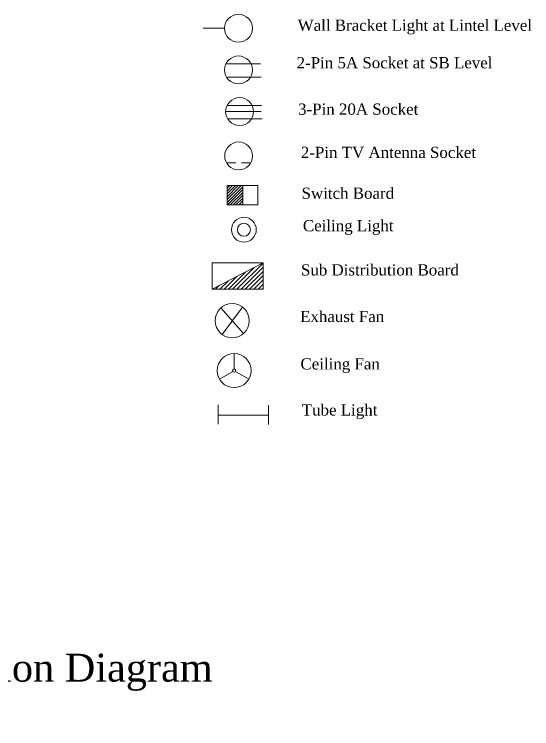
# Model space of a CAD drawing. Header units: feet. Extents: x -1909 to 11484, y -1193 to 2041.
# Drawn here: x -1007 to -360, y -282 to 612 of the extents above; entities that cross this region are included whole.
import ezdxf

# ---------------------------------------------------------------- set-up
doc = ezdxf.new("R2010")
doc.units = ezdxf.units.FT
doc.header["$LTSCALE"] = 20
doc.header["$MEASUREMENT"] = 0
doc.layers.get('0').update_dxf_attribs({"color": 255})
doc.layers.add('FF', color=50, linetype='Continuous', lineweight=0)
doc.layers.add('switchboard_text', color=60, linetype='Continuous', lineweight=0)
doc.styles.get("Standard").update_dxf_attribs({"font": 'times.ttf', "height": 18})

# ---------------------------------------------------------------- blocks, each defined once
blk = doc.blocks.new('hatch1')
h = blk.add_hatch()
h.set_pattern_fill('ANSI31', color=256, scale=20, style=0)
h.set_pattern_definition([(45, (-48.1155, 69.177), (-1.76777, 1.76777), [])])
h.paths.add_polyline_path([(19.45, 0), (19.45, 24.24), (0, 24.24), (0, 0)])
blk.add_line((19.45, 24.24), (19.45, 0))
blk.add_lwpolyline([(0, 24.24), (38.47, 24.24), (38.47, 0), (0, 0)], close=True)
blk = doc.blocks.new('lintel_light')
blk.add_line((26.71, 0), (0, 0))
blk.add_circle((44.14, 0), 17.42)
blk = doc.blocks.new('mdb')
h = blk.add_hatch()
h.set_pattern_fill('ANSI31', color=256, scale=30, style=0)
h.paths.add_polyline_path([(0, 0), (63.88, 32.87), (63.88, 0)])
for p, q in [((0, 0), (63.88, 32.87)), ((0, 32.87), (63.88, 32.87)), ((0, 0), (0, 32.87)), ((63.88, 32.87), (63.88, 0)), ((63.88, 0), (0, 0)), ((63.88, 1.12), (64.34, 0.89))]:
    blk.add_line(p, q)
blk = doc.blocks.new('switchboardsocket')
for p, q in [((-43.94, 16.65), (-0.8, 16.65)), ((-43.21, 0), (0, 0))]:
    blk.add_line(p, q)
blk.add_circle((-28.29, 9), 17.42)
blk = doc.blocks.new('threepinsocket')
for p, q in [((-45.71, 9), (-1.35, 9)), ((-43.94, 16.65), (-0.8, 16.65)), ((-43.21, 0), (0, 0))]:
    blk.add_line(p, q)
blk.add_circle((-28.29, 9), 17.42)
blk = doc.blocks.new('tv')
for p, q in [((-31.84, -4.15), (-20.11, -4.07)), ((-13.25, -4.03), (-1.63, -3.95))]:
    blk.add_line(p, q)
blk.add_circle((-16.8, 4.63), 17.42)
blk = doc.blocks.new('exhaust')
for p, q in [((26.73, 1.03), (-1.28, 33.26)), ((0, 0), (25.45, 34.28))]:
    blk.add_line(p, q)
blk.add_circle((12.72, 17.14), 21.35)
blk = doc.blocks.new('ceiling_fan')
at = {"layer": 'FF'}
for p, q in [((18.44, 12.66), (18.44, 31.94)), ((16.69, 9.64), (0, 0)), ((20.19, 9.64), (36.88, 0))]:
    blk.add_line(p, q, dxfattribs=at)
for radius in [21.29, 2.02]:
    blk.add_circle((18.44, 10.65), radius, dxfattribs=at)
blk = doc.blocks.new('ceiling_light')
at = {"layer": 'FF'}
for radius in [15.52, 8.12]:
    blk.add_circle((0, 8.12), radius, dxfattribs=at)

msp = doc.modelspace()

# ---------------------------------------------------------------- linework, layer by layer
at = {"layer": 'FF'}
for p, q in [((-752.61, 123.31), (-752.61, 98.95)), ((-689.69, 122.9), (-689.69, 98.54)), ((-752.52, 110.45), (-689.89, 110.45))]:
    msp.add_line(p, q, dxfattribs=at)

# ---------------------------------------------------------------- block references
for name, p in [('lintel_light', (-771.2, 594.44)), ('switchboardsocket', (-698.77, 533.29)), ('threepinsocket', (-697.41, 481.16)), ('tv', (-710.09, 430.1)), ('hatch1', (-741.24, 373.39)), ('ceiling_light', (-720.37, 334.23)), ('mdb', (-760, 267.88)), ('exhaust', (-747.67, 211.39)), ('ceiling_fan', (-750.9, 155.48))]:
    msp.add_blockref(name, p, dxfattribs=at)

# ---------------------------------------------------------------- texts
at = {"layer": 'FF', "attachment_point": 1}
for s, insert, char_height, width in [('Autocad', (-692.02, 609.87), 0.2, 70.2304), ('{\\H0.7778x;Wall Bracket Light at Lintel Level}', (-653.05, 605.19), 18, 508.9195), ('{\\H0.7778x;2-Pin 5A Socket at SB Level}', (-654.42, 558.25), 18, 508.9195), ('{\\H0.7778x;3-Pin 20A Socket}', (-652.58, 500.22), 18, 508.9195), ('{\\H0.7778x;2-Pin TV Antenna Socket}', (-649.15, 446.1), 18, 508.9195), ('{\\H0.7778x;Switch Board}', (-648.24, 395.04), 18, 508.9195), ('{\\H0.7778x;Ceiling Light}', (-646.55, 354.44), 18, 508.9195), ('{\\H0.7778x;Sub Distribution Board}', (-648.95, 299.11), 18, 508.9195), ('{\\H0.7778x;Exhaust Fan}', (-650.04, 240.88), 18, 508.9195), ('{\\H0.7778x;Ceiling Fan}', (-649.61, 181.56), 18, 508.9195), ('Tube Light', (-647.95, 123.92), 14, 210.9703)]:
    msp.add_mtext(s, dxfattribs=dict(at, insert=insert, char_height=char_height, width=width))
at = {"layer": 'switchboard_text', "insert": (-1757.6, -188.02), "char_height": 35, "width": 1416.8484, "attachment_point": 1}
msp.add_mtext('Emergency Switch Board Connection Diagram\\PGround Floor', dxfattribs=at)

doc.saveas('drawing.dxf')
